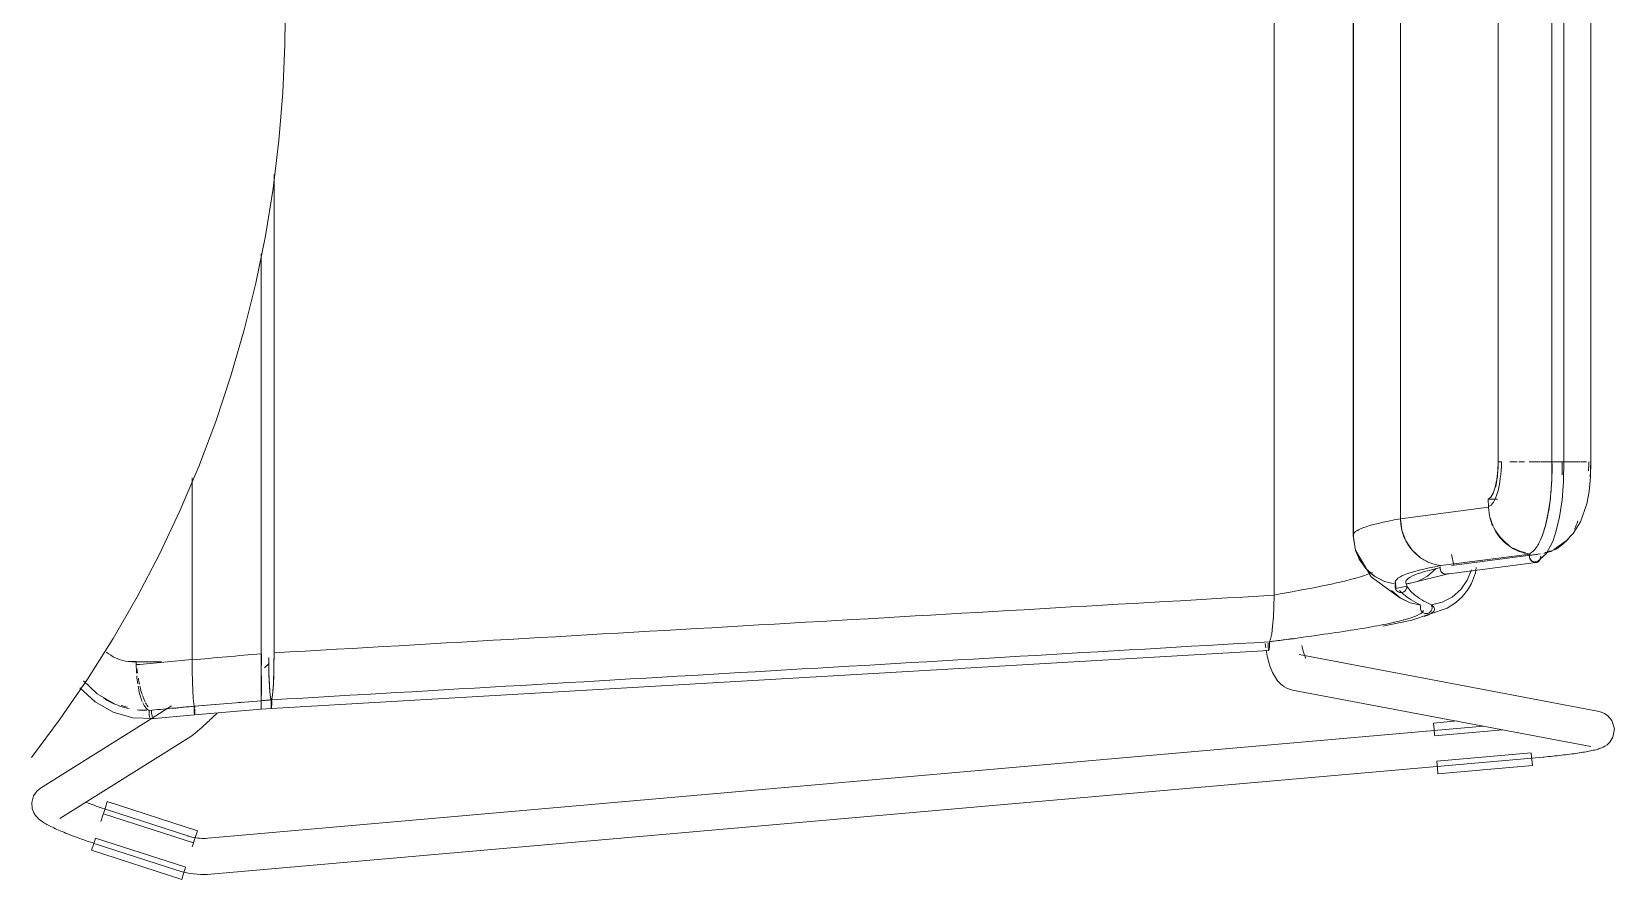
# Model space of a CAD drawing. Header units: millimetres. Extents: x 155927 to 326028, y -36033 to 97293.
# Drawn here: x 207381 to 207908, y 12019 to 12301 of the extents above; entities that cross this region are included whole.
import ezdxf

# ---------------------------------------------------------------- set-up
doc = ezdxf.new("R2010")
doc.units = ezdxf.units.MM
doc.header["$MEASUREMENT"] = 0
doc.layers.add('I-FURN', color=8, linetype='CONTINUOUS', lineweight=9)

msp = doc.modelspace()

# ---------------------------------------------------------------- linework, layer by layer
at = {"layer": 'I-FURN'}
for p, q in [((207794.32, 12113.46), (207794.32, 12496.86)), ((207794.32, 12496.86), (207794.32, 12113.38)), ((207820.67, 12477.01), (207820.67, 12172.21)), ((207820.82, 12132.77), (207820.82, 12477.55)), ((207820.82, 12477.55), (207820.82, 12132.77)), ((207836.42, 12138.8), (207836.42, 12471.51)), ((207836.42, 12471.51), (207836.42, 12138.8)), ((207868.88, 12452.58), (207868.88, 12157.73)), ((207868.94, 12157.73), (207868.94, 12452.58)), ((207886.78, 12452.58), (207886.78, 12157.73)), ((207890.75, 12157.73), (207890.75, 12452.58)), ((207899.78, 12157.73), (207899.78, 12452.58)), ((207465.19, 12296.52), (207465.28, 12305.16)), ((207464.52, 12280.54), (207465.19, 12296.52)), ((207463.22, 12264.59), (207464.52, 12280.54)), ((207461.28, 12248.71), (207463.22, 12264.59)), ((207461.58, 12094.21), (207461.58, 12253.3)), ((207461.58, 12253.3), (207461.58, 12094.21)), ((207458.7, 12232.92), (207461.28, 12248.71)), ((207455.5, 12217.24), (207458.7, 12232.92)), ((207457.27, 12093.94), (207457.27, 12226.94)), ((207457.27, 12226.94), (207457.27, 12093.94)), ((207451.67, 12201.71), (207455.5, 12217.24)), ((207447.23, 12186.34), (207451.67, 12201.71)), ((207442.17, 12171.16), (207447.23, 12186.34)), ((207436.51, 12156.2), (207442.17, 12171.16)), ((207820.67, 12172.21), (207820.67, 12133.3)), ((207430.26, 12141.47), (207436.51, 12156.2)), ((207868.78, 12154.69), (207868.46, 12151.84)), ((207868.88, 12157.73), (207868.78, 12154.69)), ((207875.26, 12157.73), (207872.8, 12157.73)), ((207877.62, 12157.73), (207875.78, 12157.73)), ((207882.81, 12157.73), (207879.25, 12157.73)), ((207883, 12157.73), (207886.81, 12157.73)), ((207886.81, 12157.73), (207883, 12157.73)), ((207886.71, 12151.51), (207886.78, 12157.73)), ((207890.75, 12157.73), (207886.79, 12157.73)), ((207886.79, 12157.73), (207886.9, 12157.73)), ((207886.9, 12157.73), (207887.12, 12157.73)), ((207887.12, 12157.73), (207887.45, 12157.73)), ((207887.45, 12157.73), (207887.87, 12157.73)), ((207887.87, 12157.73), (207888.34, 12157.73)), ((207888.34, 12157.73), (207888.84, 12157.73)), ((207888.84, 12157.73), (207889.33, 12157.73)), ((207889.33, 12157.73), (207889.79, 12157.73)), ((207889.79, 12157.73), (207890.18, 12157.73)), ((207890.18, 12157.73), (207890.48, 12157.73)), ((207890.48, 12157.73), (207890.68, 12157.73)), ((207890.5, 12157.73), (207893.53, 12157.73)), ((207893.52, 12157.73), (207890.5, 12157.73)), ((207890.75, 12157.73), (207890.65, 12151.19)), ((207890.68, 12157.73), (207890.75, 12157.73)), ((207896.26, 12157.73), (207893.69, 12157.73)), ((207898.29, 12157.73), (207896.54, 12157.73)), ((207899.77, 12157.73), (207899.48, 12157.73)), ((207899.61, 12157.73), (207899.78, 12157.73)), ((207899.78, 12157.73), (207899.67, 12152.7)), ((207434.3, 12152.49), (207434.3, 12092)), ((207434.3, 12092), (207434.3, 12152.49)), ((207868.46, 12151.84), (207867.95, 12149.35)), ((207886.17, 12144.94), (207886.71, 12151.51)), ((207890.65, 12151.19), (207890.17, 12145.07)), ((207899.67, 12152.7), (207899.17, 12147.88)), ((207866.49, 12146.02), (207865.63, 12145.38)), ((207865.63, 12145.38), (207868.63, 12145.38)), ((207865.63, 12145.38), (207865.69, 12142.66)), ((207867.28, 12147.37), (207866.49, 12146.02)), ((207867.95, 12149.35), (207867.28, 12147.37)), ((207885.58, 12140.93), (207886.17, 12144.94)), ((207890.17, 12145.07), (207889.32, 12139.45)), ((207899.17, 12147.88), (207898.38, 12143.84)), ((207423.42, 12127.01), (207430.26, 12141.47)), ((207865.69, 12142.66), (207836.42, 12138.8)), ((207884.61, 12136.5), (207885.58, 12140.93)), ((207889.32, 12139.45), (207888.22, 12134.76)), ((207898.38, 12143.84), (207896.25, 12137.8)), ((207836.42, 12138.8), (207836.89, 12135.03)), ((207836.89, 12135.03), (207838.21, 12131.49)), ((207883.52, 12133.06), (207884.61, 12136.5)), ((207888.22, 12134.76), (207887.06, 12131.3)), ((207893.86, 12133.91), (207891.56, 12131.44)), ((207896.25, 12137.8), (207893.86, 12133.91)), ((207820.67, 12133.3), (207821.46, 12128.27)), ((207821.3, 12128.98), (207820.82, 12132.77)), ((207820.82, 12132.77), (207821.29, 12128.97)), ((207821.29, 12128.97), (207822.66, 12125.4)), ((207822.66, 12125.41), (207821.3, 12128.98)), ((207838.21, 12131.49), (207840.29, 12128.37)), ((207840.29, 12128.37), (207843.03, 12125.88)), ((207887.06, 12131.3), (207884.88, 12127.18)), ((207887.67, 12128.76), (207887.47, 12128.66)), ((207891.56, 12131.44), (207887.67, 12128.76)), ((207416.01, 12112.83), (207423.42, 12127.01)), ((207821.46, 12128.27), (207822.83, 12125.09)), ((207821.53, 12128.11), (207826.65, 12119.46)), ((207824.83, 12122.27), (207822.66, 12125.41)), ((207822.66, 12125.4), (207824.83, 12122.27)), ((207879.49, 12127.1), (207849.79, 12123.25)), ((207851.7, 12120.42), (207881.48, 12124.28)), ((207853.34, 12123.27), (207883.04, 12127.12)), ((207854.12, 12123.4), (207853.43, 12126.89)), ((207881.84, 12126.97), (207877.07, 12126.35)), ((207884.88, 12127.18), (207881.97, 12124.64)), ((207827.71, 12119.76), (207824.83, 12122.27)), ((207824.83, 12122.27), (207827.7, 12119.76)), ((207826.65, 12119.46), (207836.19, 12112.48)), ((207827.7, 12119.76), (207831.1, 12118.01)), ((207831.1, 12118.01), (207827.71, 12119.76)), ((207831.1, 12118.01), (207834.81, 12117.11)), ((207834.79, 12118.18), (207834.84, 12115.3)), ((207838.32, 12117.11), (207842.03, 12118.01)), ((207851.78, 12120.44), (207840.16, 12117.47)), ((207842.03, 12118.01), (207845.43, 12119.76)), ((207845.43, 12119.76), (207848.3, 12122.27)), ((207849.64, 12122.78), (207849.6, 12122.29)), ((207849.6, 12122.29), (207849.68, 12121.8)), ((207849.68, 12121.8), (207849.87, 12121.34)), ((207849.87, 12121.34), (207850.17, 12120.96)), ((207850.17, 12120.96), (207850.56, 12120.67)), ((207850.56, 12120.67), (207851, 12120.48)), ((207851, 12120.48), (207851.47, 12120.41)), ((207851.47, 12120.41), (207851.94, 12120.48)), ((207851.94, 12120.48), (207852.38, 12120.66)), ((207856.46, 12115.28), (207858.64, 12118.36)), ((207858.64, 12118.36), (207860.04, 12121.88)), ((207860.08, 12117.29), (207861.37, 12120.89)), ((207861.37, 12120.89), (207861.6, 12122.66)), ((207408.04, 12098.96), (207416.01, 12112.83)), ((207794.26, 12109.69), (207794.32, 12113.46)), ((207794.32, 12113.38), (207794.26, 12109.69)), ((207836.26, 12112.54), (207833.42, 12114.93)), ((207833.42, 12114.93), (207836.26, 12112.53)), ((207834.61, 12116.15), (207834.65, 12116.65)), ((207834.65, 12116.64), (207834.61, 12116.15)), ((207834.69, 12115.66), (207834.61, 12116.15)), ((207834.61, 12116.15), (207834.69, 12115.65)), ((207834.65, 12116.65), (207834.81, 12117.12)), ((207834.81, 12117.11), (207834.65, 12116.64)), ((207834.9, 12115.21), (207834.69, 12115.66)), ((207834.69, 12115.65), (207834.89, 12115.2)), ((207834.71, 12115.6), (207838.6, 12116.44)), ((207834.89, 12115.2), (207835.21, 12114.82)), ((207835.21, 12114.82), (207834.9, 12115.21)), ((207835.61, 12114.53), (207835.21, 12114.82)), ((207835.21, 12114.82), (207835.61, 12114.53)), ((207836.07, 12114.34), (207835.61, 12114.53)), ((207835.61, 12114.53), (207836.07, 12114.34)), ((207836.56, 12114.28), (207836.07, 12114.34)), ((207836.07, 12114.34), (207836.56, 12114.27)), ((207837.05, 12114.34), (207836.56, 12114.28)), ((207836.56, 12114.27), (207837.05, 12114.34)), ((207837.51, 12114.53), (207837.05, 12114.34)), ((207837.05, 12114.34), (207837.52, 12114.53)), ((207837.92, 12114.82), (207837.51, 12114.53)), ((207837.52, 12114.53), (207837.92, 12114.82)), ((207838.23, 12115.21), (207837.92, 12114.82)), ((207837.92, 12114.82), (207838.23, 12115.2)), ((207838.43, 12115.66), (207838.23, 12115.21)), ((207838.23, 12115.2), (207838.43, 12115.65)), ((207840.16, 12117.47), (207838.3, 12117.15)), ((207838.31, 12117.12), (207838.48, 12116.65)), ((207838.48, 12116.64), (207838.32, 12117.11)), ((207838.51, 12116.15), (207838.43, 12115.66)), ((207838.43, 12115.65), (207838.52, 12116.15)), ((207838.48, 12116.65), (207838.51, 12116.15)), ((207838.52, 12116.15), (207838.48, 12116.64)), ((207850.32, 12111.06), (207853.64, 12112.8)), ((207853.64, 12112.8), (207856.46, 12115.28)), ((207854.72, 12110.86), (207856.96, 12112.85)), ((207856.96, 12112.85), (207858.74, 12115.02)), ((207858.74, 12115.02), (207860.08, 12117.29)), ((207794.11, 12106.15), (207794.26, 12109.69)), ((207794.26, 12109.63), (207794.11, 12106.15)), ((207836.19, 12112.48), (207837.93, 12111.59)), ((207839.59, 12110.9), (207836.26, 12112.54)), ((207836.26, 12112.53), (207839.58, 12110.89)), ((207839.58, 12110.89), (207843.2, 12110.1)), ((207843.2, 12110.1), (207839.59, 12110.9)), ((207840.18, 12105.05), (207851.89, 12109.04)), ((207843.02, 12109.13), (207843.05, 12109.63)), ((207843.05, 12109.63), (207843.02, 12109.13)), ((207843.11, 12108.64), (207843.02, 12109.13)), ((207843.02, 12109.13), (207843.11, 12108.64)), ((207843.05, 12109.63), (207843.2, 12110.1)), ((207843.2, 12110.1), (207843.05, 12109.63)), ((207843.32, 12108.19), (207843.11, 12108.64)), ((207843.11, 12108.64), (207843.32, 12108.19)), ((207843.64, 12107.81), (207843.32, 12108.19)), ((207843.32, 12108.19), (207843.63, 12107.81)), ((207843.63, 12107.81), (207844.04, 12107.52)), ((207844.04, 12107.52), (207843.64, 12107.81)), ((207844.5, 12107.34), (207844.04, 12107.52)), ((207844.04, 12107.52), (207844.5, 12107.34)), ((207844.98, 12107.28), (207844.5, 12107.34)), ((207844.5, 12107.34), (207844.98, 12107.28)), ((207845.47, 12107.36), (207844.98, 12107.28)), ((207844.98, 12107.28), (207845.47, 12107.35)), ((207845.92, 12107.55), (207845.47, 12107.36)), ((207845.47, 12107.35), (207845.92, 12107.55)), ((207846.31, 12107.85), (207845.92, 12107.55)), ((207845.92, 12107.55), (207846.32, 12107.85)), ((207846.62, 12108.24), (207846.31, 12107.85)), ((207846.32, 12107.85), (207846.62, 12108.24)), ((207846.82, 12108.69), (207846.62, 12108.24)), ((207846.62, 12108.24), (207846.82, 12108.69)), ((207846.68, 12110.16), (207846.85, 12109.69)), ((207846.69, 12110.16), (207850.32, 12111.06)), ((207846.85, 12109.68), (207846.69, 12110.16)), ((207846.89, 12109.19), (207846.82, 12108.69)), ((207846.82, 12108.69), (207846.89, 12109.19)), ((207846.85, 12109.69), (207846.89, 12109.19)), ((207846.89, 12109.19), (207846.85, 12109.68)), ((207851.89, 12109.04), (207854.72, 12110.86)), ((207793.86, 12103.02), (207793.55, 12100.56)), ((207793.56, 12100.56), (207793.87, 12103.05)), ((207793.87, 12103.05), (207794.11, 12106.15)), ((207794.1, 12106.11), (207793.87, 12103.05)), ((207830.51, 12103.15), (207840.18, 12105.05)), ((207399.52, 12085.42), (207408.04, 12098.96)), ((207791.47, 12096.56), (207791.37, 12097.29)), ((207792.38, 12096.9), (207792.39, 12097.4)), ((207792.39, 12096.41), (207792.38, 12096.9)), ((207792.39, 12097.4), (207792.39, 12096.9)), ((207792.39, 12096.9), (207792.39, 12096.41)), ((207793.19, 12098.81), (207792.79, 12097.91)), ((207792.79, 12097.91), (207793.19, 12098.81)), ((207792.81, 12097.44), (207792.79, 12097.91)), ((207792.79, 12097.91), (207792.81, 12097.44)), ((207792.8, 12096.45), (207792.81, 12096.94)), ((207792.81, 12096.94), (207792.8, 12096.44)), ((207792.81, 12096.94), (207792.81, 12097.44)), ((207792.81, 12097.44), (207792.81, 12096.94)), ((207793.19, 12098.81), (207793.56, 12100.56)), ((207793.55, 12100.55), (207793.19, 12098.81)), ((207434.3, 12092), (207434.33, 12088.24)), ((207434.33, 12088.24), (207434.3, 12091.88)), ((207457.27, 12090.16), (207457.27, 12093.94)), ((207457.27, 12093.94), (207457.27, 12090.15)), ((207457.39, 12093.93), (207457.39, 12090.15)), ((207457.39, 12090.15), (207457.39, 12093.93)), ((207459.8, 12092.67), (207459.82, 12090.41)), ((207460.69, 12075.75), (207792.6, 12095.04)), ((207461.56, 12090.42), (207461.58, 12094.21)), ((207791.57, 12095.85), (207791.47, 12096.56)), ((207791.82, 12094.45), (207791.69, 12095.15)), ((207791.95, 12093.77), (207791.82, 12094.45)), ((207792.09, 12093.1), (207791.95, 12093.77)), ((207792.25, 12092.45), (207792.09, 12093.1)), ((207792.41, 12091.8), (207792.25, 12092.45)), ((207792.39, 12096.41), (207792.42, 12095.96)), ((207792.42, 12095.96), (207792.39, 12096.41)), ((207792.58, 12091.17), (207792.41, 12091.8)), ((207792.42, 12095.96), (207792.45, 12095.58)), ((207792.45, 12095.58), (207792.42, 12095.96)), ((207792.45, 12095.58), (207792.5, 12095.29)), ((207792.5, 12095.29), (207792.45, 12095.58)), ((207792.5, 12095.29), (207792.55, 12095.11)), ((207792.55, 12095.1), (207792.5, 12095.29)), ((207792.55, 12095.11), (207792.6, 12095.04)), ((207792.6, 12095.04), (207792.55, 12095.1)), ((207792.6, 12095.04), (207792.65, 12095.12)), ((207792.65, 12095.11), (207792.6, 12095.04)), ((207792.65, 12095.12), (207792.7, 12095.31)), ((207792.7, 12095.3), (207792.65, 12095.11)), ((207792.7, 12095.31), (207792.75, 12095.61)), ((207792.75, 12095.6), (207792.7, 12095.3)), ((207792.75, 12095.61), (207792.78, 12095.99)), ((207792.78, 12095.99), (207792.75, 12095.6)), ((207792.78, 12095.99), (207792.8, 12096.45)), ((207792.8, 12096.44), (207792.78, 12095.99)), ((207901.97, 12074.83), (207802.68, 12093.64)), ((207803.71, 12096.19), (207803.61, 12096.68)), ((207803.81, 12095.72), (207803.71, 12096.19)), ((207803.91, 12095.27), (207803.81, 12095.72)), ((207804.02, 12094.85), (207803.91, 12095.27)), ((207804.12, 12094.46), (207804.02, 12094.85)), ((207804.23, 12094.09), (207804.12, 12094.46)), ((207804.34, 12093.76), (207804.23, 12094.09)), ((207804.45, 12093.45), (207804.34, 12093.76)), ((207804.55, 12093.18), (207804.45, 12093.45)), ((207804.64, 12092.95), (207804.55, 12093.18)), ((207804.73, 12092.76), (207804.64, 12092.95)), ((207804.8, 12092.6), (207804.73, 12092.76)), ((207804.85, 12092.52), (207804.8, 12092.6)), ((207804.89, 12092.44), (207804.85, 12092.52)), ((207804.91, 12092.42), (207804.89, 12092.44)), ((207414.51, 12091.29), (207424.26, 12091.29)), ((207415.75, 12090.3), (207415.75, 12091.35)), ((207434.4, 12084.7), (207434.33, 12088.14)), ((207434.33, 12088.14), (207434.4, 12084.7)), ((207457.27, 12086.59), (207457.27, 12090.15)), ((207457.27, 12090.15), (207457.27, 12086.59)), ((207457.28, 12083.46), (207457.27, 12086.59)), ((207457.27, 12086.59), (207457.28, 12083.45)), ((207457.39, 12086.6), (207457.38, 12083.47)), ((207457.38, 12083.47), (207457.39, 12086.59)), ((207458.41, 12089.24), (207459.94, 12090.72)), ((207459.82, 12090.41), (207459.9, 12086.86)), ((207459.9, 12086.86), (207460.03, 12083.74)), ((207461.36, 12083.73), (207461.48, 12086.86)), ((207461.48, 12086.86), (207461.56, 12090.42)), ((207792.76, 12090.56), (207792.58, 12091.17)), ((207792.96, 12089.95), (207792.76, 12090.56)), ((207793.16, 12089.36), (207792.96, 12089.95)), ((207793.38, 12088.78), (207793.16, 12089.36)), ((207793.62, 12088.21), (207793.38, 12088.78)), ((207793.87, 12087.65), (207793.62, 12088.21)), ((207794.14, 12087.1), (207793.87, 12087.65)), ((207794.43, 12086.56), (207794.14, 12087.1)), ((207794.76, 12086.02), (207794.43, 12086.56)), ((207390.46, 12072.23), (207399.52, 12085.42)), ((207402.09, 12077.9), (207396.94, 12082.64)), ((207402.68, 12080.58), (207398.16, 12084.89)), ((207434.4, 12084.7), (207434.51, 12081.61)), ((207434.52, 12081.6), (207434.4, 12084.64)), ((207434.51, 12081.61), (207434.67, 12079.13)), ((207434.67, 12079.12), (207434.52, 12081.56)), ((207457.3, 12080.95), (207457.28, 12083.45)), ((207457.28, 12083.45), (207457.3, 12080.95)), ((207457.37, 12080.97), (207457.35, 12079.22)), ((207457.35, 12079.22), (207457.37, 12080.97)), ((207457.38, 12083.47), (207457.37, 12080.97)), ((207457.37, 12080.97), (207457.38, 12083.47)), ((207460.03, 12083.74), (207460.19, 12081.25)), ((207460.19, 12081.25), (207460.38, 12079.5)), ((207461, 12079.48), (207461.19, 12081.23)), ((207461.19, 12081.23), (207461.36, 12083.73)), ((207795.12, 12085.49), (207794.76, 12086.02)), ((207795.52, 12084.95), (207795.12, 12085.49)), ((207795.97, 12084.42), (207795.52, 12084.95)), ((207796.49, 12083.9), (207795.97, 12084.42)), ((207797.09, 12083.39), (207796.49, 12083.9)), ((207797.77, 12082.91), (207797.09, 12083.39)), ((207798.56, 12082.47), (207797.77, 12082.91)), ((207799.46, 12082.11), (207798.56, 12082.47)), ((207800.45, 12081.85), (207799.46, 12082.11)), ((207800.45, 12081.85), (207899.74, 12063.04)), ((207408.1, 12074.51), (207402.09, 12077.9)), ((207408.5, 12077.22), (207402.68, 12080.58)), ((207427.49, 12076.57), (207421.05, 12072.53)), ((207434.67, 12079.13), (207434.84, 12077.39)), ((207434.84, 12077.39), (207434.67, 12079.11)), ((207435.04, 12076.5), (207434.84, 12077.39)), ((207434.84, 12077.39), (207435.04, 12076.5)), ((207435.04, 12076.5), (207435.03, 12076.03)), ((207435.03, 12076.03), (207435.04, 12076.5)), ((207435.03, 12076.03), (207435.03, 12075.53)), ((207435.03, 12075.54), (207435.03, 12076.03)), ((207435.23, 12076.02), (207435.22, 12076.49)), ((207435.22, 12076.49), (207435.23, 12076.02)), ((207457.31, 12079.21), (207457.3, 12080.68)), ((207457.3, 12080.68), (207457.31, 12079.2)), ((207457.32, 12078.32), (207457.31, 12079.21)), ((207457.31, 12079.2), (207457.32, 12078.32)), ((207457.32, 12077.85), (207457.32, 12078.32)), ((207457.32, 12078.32), (207457.32, 12077.84)), ((207457.32, 12077.35), (207457.32, 12077.85)), ((207457.32, 12077.84), (207457.32, 12077.35)), ((207457.32, 12076.86), (207457.32, 12077.35)), ((207457.32, 12077.35), (207457.32, 12076.86)), ((207457.32, 12076.41), (207457.32, 12076.86)), ((207457.32, 12076.86), (207457.32, 12076.41)), ((207457.33, 12076.03), (207457.32, 12076.41)), ((207457.32, 12076.41), (207457.33, 12076.02)), ((207457.33, 12075.73), (207457.33, 12076.03)), ((207457.33, 12076.02), (207457.33, 12075.73)), ((207460.69, 12075.75), (207457.33, 12075.48)), ((207457.34, 12078.32), (207457.34, 12077.85)), ((207457.34, 12077.85), (207457.34, 12078.32)), ((207457.34, 12077.85), (207457.34, 12077.36)), ((207457.34, 12077.35), (207457.34, 12077.85)), ((207457.34, 12077.36), (207457.34, 12076.87)), ((207457.34, 12076.86), (207457.34, 12077.35)), ((207457.34, 12076.87), (207457.34, 12076.42)), ((207457.34, 12076.41), (207457.34, 12076.86)), ((207457.34, 12076.42), (207457.34, 12076.03)), ((207457.34, 12076.03), (207457.34, 12076.41)), ((207460.38, 12079.5), (207460.59, 12078.59)), ((207460.59, 12078.59), (207460.58, 12078.13)), ((207460.58, 12078.13), (207460.58, 12077.63)), ((207460.58, 12077.63), (207460.58, 12077.14)), ((207460.58, 12077.14), (207460.6, 12076.69)), ((207460.6, 12076.69), (207460.61, 12076.3)), ((207460.61, 12076.3), (207460.64, 12076.01)), ((207460.64, 12076.01), (207460.66, 12075.82)), ((207460.66, 12075.82), (207460.69, 12075.75)), ((207460.69, 12075.75), (207460.72, 12075.82)), ((207460.72, 12075.82), (207460.74, 12076.01)), ((207460.74, 12076.01), (207460.77, 12076.3)), ((207460.77, 12076.3), (207460.78, 12076.68)), ((207460.78, 12076.68), (207460.8, 12077.13)), ((207460.79, 12078.59), (207461, 12079.48)), ((207460.8, 12078.12), (207460.79, 12078.59)), ((207460.8, 12077.62), (207460.8, 12078.12)), ((207460.8, 12077.13), (207460.8, 12077.62)), ((207380.89, 12059.41), (207390.46, 12072.23)), ((207420.67, 12072.3), (207383.91, 12049.26)), ((207414.62, 12072.64), (207408.1, 12074.51)), ((207421.53, 12072.35), (207414.62, 12072.64)), ((207420.64, 12072.23), (207435.13, 12073.65)), ((207435.03, 12075.05), (207435.03, 12075.54)), ((207435.03, 12075.53), (207435.03, 12075.04)), ((207435.04, 12074.59), (207435.03, 12075.05)), ((207435.03, 12075.04), (207435.04, 12074.59)), ((207435.04, 12074.59), (207435.06, 12074.2)), ((207435.06, 12074.21), (207435.04, 12074.59)), ((207435.08, 12073.91), (207435.06, 12074.21)), ((207435.06, 12074.2), (207435.08, 12073.91)), ((207435.08, 12073.91), (207435.1, 12073.72)), ((207435.13, 12073.65), (207435.1, 12073.72)), ((207435.1, 12073.72), (207435.13, 12073.65)), ((207435.13, 12073.65), (207457.33, 12075.48)), ((207435.16, 12073.72), (207435.13, 12073.65)), ((207435.13, 12073.65), (207435.16, 12073.71)), ((207435.16, 12073.71), (207435.18, 12073.9)), ((207435.18, 12073.9), (207435.16, 12073.72)), ((207435.2, 12074.2), (207435.18, 12073.9)), ((207435.18, 12073.9), (207435.2, 12074.19)), ((207435.2, 12074.19), (207435.22, 12074.58)), ((207435.22, 12074.58), (207435.2, 12074.2)), ((207435.22, 12074.58), (207435.23, 12075.03)), ((207435.23, 12075.03), (207435.22, 12074.58)), ((207435.23, 12075.03), (207435.23, 12075.52)), ((207435.23, 12075.52), (207435.23, 12075.03)), ((207438.37, 12070.17), (207438.74, 12070.51)), ((207438.74, 12070.51), (207439.13, 12070.87)), ((207439.13, 12070.87), (207439.54, 12071.24)), ((207439.54, 12071.24), (207439.95, 12071.62)), ((207439.95, 12071.62), (207440.37, 12072.01)), ((207440.37, 12072.01), (207440.81, 12072.41)), ((207440.81, 12072.41), (207441.25, 12072.82)), ((207441.25, 12072.82), (207441.71, 12073.25)), ((207441.71, 12073.25), (207442.17, 12073.68)), ((207442.17, 12073.68), (207442.64, 12074.12)), ((207457.33, 12075.55), (207457.33, 12075.48)), ((207457.33, 12075.48), (207457.33, 12075.55)), ((207457.33, 12075.54), (207457.33, 12075.48)), ((207457.33, 12075.48), (207457.33, 12075.54)), ((207855.28, 12071.59), (207847.38, 12070.89)), ((207847.56, 12068.85), (207847.38, 12070.89)), ((207902.39, 12074.74), (207901.97, 12074.83)), ((207902.9, 12074.6), (207902.39, 12074.74)), ((207903.52, 12074.39), (207902.9, 12074.6)), ((207904.33, 12074.01), (207903.52, 12074.39)), ((207905.41, 12073.27), (207904.33, 12074.01)), ((207906.73, 12071.69), (207905.41, 12073.27)), ((207906.73, 12071.69), (207907.56, 12068.94)), ((207390.28, 12039.1), (207433.86, 12066.4)), ((207433.86, 12066.4), (207434.19, 12066.62)), ((207434.19, 12066.62), (207434.44, 12066.8)), ((207434.44, 12066.8), (207434.67, 12066.97)), ((207434.67, 12066.97), (207434.9, 12067.15)), ((207434.9, 12067.15), (207435.12, 12067.33)), ((207435.12, 12067.33), (207435.35, 12067.52)), ((207435.35, 12067.52), (207435.59, 12067.72)), ((207435.59, 12067.72), (207435.84, 12067.93)), ((207435.84, 12067.93), (207436.11, 12068.16)), ((207436.11, 12068.16), (207436.39, 12068.4)), ((207436.39, 12068.4), (207436.68, 12068.66)), ((207436.68, 12068.66), (207436.99, 12068.93)), ((207436.99, 12068.93), (207437.31, 12069.22)), ((207437.31, 12069.22), (207437.65, 12069.52)), ((207437.65, 12069.52), (207438, 12069.84)), ((207438, 12069.84), (207438.37, 12070.17)), ((207864.02, 12069.86), (207439.52, 12032.56)), ((207847.75, 12066.78), (207847.56, 12068.85)), ((207847.76, 12066.66), (207870.36, 12068.65)), ((207907.08, 12066.18), (207906.04, 12064.52)), ((207907.56, 12068.94), (207907.08, 12066.18)), ((207879.91, 12060.97), (207848.5, 12058.21)), ((207879.92, 12060.85), (207880.1, 12058.78)), ((207887.78, 12059.93), (207887.04, 12059.85)), ((207888.51, 12060.01), (207887.78, 12059.93)), ((207889.24, 12060.09), (207888.51, 12060.01)), ((207889.96, 12060.17), (207889.24, 12060.09)), ((207890.67, 12060.25), (207889.96, 12060.17)), ((207891.36, 12060.34), (207890.67, 12060.25)), ((207892.05, 12060.42), (207891.36, 12060.34)), ((207892.73, 12060.51), (207892.05, 12060.42)), ((207893.39, 12060.6), (207892.73, 12060.51)), ((207894.04, 12060.69), (207893.39, 12060.6)), ((207894.67, 12060.78), (207894.04, 12060.69)), ((207895.29, 12060.87), (207894.67, 12060.78)), ((207895.9, 12060.96), (207895.29, 12060.87)), ((207896.48, 12061.05), (207895.9, 12060.96)), ((207897.05, 12061.14), (207896.48, 12061.05)), ((207897.6, 12061.23), (207897.05, 12061.14)), ((207898.14, 12061.33), (207897.6, 12061.23)), ((207898.65, 12061.42), (207898.14, 12061.33)), ((207899.15, 12061.52), (207898.65, 12061.42)), ((207899.62, 12061.61), (207899.15, 12061.52)), ((207900.08, 12061.71), (207899.62, 12061.61)), ((207900.53, 12061.81), (207900.08, 12061.71)), ((207900.95, 12061.91), (207900.53, 12061.81)), ((207901.37, 12062.01), (207900.95, 12061.91)), ((207901.77, 12062.12), (207901.37, 12062.01)), ((207902.16, 12062.23), (207901.77, 12062.12)), ((207902.56, 12062.36), (207902.16, 12062.23)), ((207902.96, 12062.5), (207902.56, 12062.36)), ((207903.39, 12062.67), (207902.96, 12062.5)), ((207903.87, 12062.89), (207903.39, 12062.67)), ((207904.43, 12063.19), (207903.87, 12062.89)), ((207905.13, 12063.67), (207904.43, 12063.19)), ((207906.04, 12064.52), (207905.13, 12063.67)), ((207440.57, 12020.61), (207883.89, 12059.56)), ((207848.69, 12056.03), (207848.51, 12058.09)), ((207848.87, 12053.98), (207848.69, 12056.03)), ((207880.28, 12056.74), (207848.87, 12053.98)), ((207880.1, 12058.78), (207880.28, 12056.74)), ((207884.05, 12059.57), (207883.89, 12059.56)), ((207884.8, 12059.64), (207884.05, 12059.57)), ((207885.55, 12059.71), (207884.8, 12059.64)), ((207886.3, 12059.78), (207885.55, 12059.71)), ((207887.04, 12059.85), (207886.3, 12059.78)), ((207381.56, 12046.64), (207380.97, 12044.41)), ((207380.97, 12044.41), (207381.15, 12042.44)), ((207382.79, 12048.37), (207381.56, 12046.64)), ((207382.79, 12048.37), (207383.91, 12049.26)), ((207399.16, 12044.46), (207399.79, 12044.23)), ((207399.79, 12044.23), (207400.42, 12043.99)), ((207405.46, 12042.78), (207406.09, 12044.74)), ((207436.1, 12035.05), (207406.09, 12044.74)), ((207381.15, 12042.44), (207381.67, 12041.06)), ((207381.67, 12041.06), (207382.24, 12040.14)), ((207382.24, 12040.14), (207382.75, 12039.52)), ((207382.75, 12039.52), (207383.22, 12039.05)), ((207383.22, 12039.05), (207383.65, 12038.68)), ((207400.42, 12043.99), (207401.07, 12043.76)), ((207401.07, 12043.76), (207401.73, 12043.52)), ((207401.73, 12043.52), (207402.39, 12043.28)), ((207402.39, 12043.28), (207403.07, 12043.05)), ((207403.07, 12043.05), (207403.75, 12042.82)), ((207403.75, 12042.82), (207404.43, 12042.58)), ((207404.76, 12040.6), (207403.96, 12038.12)), ((207404.43, 12042.58), (207405.12, 12042.35)), ((207404.79, 12040.69), (207434.79, 12031.01)), ((207404.83, 12040.81), (207405.46, 12042.78)), ((207405.12, 12042.35), (207405.81, 12042.13)), ((207405.81, 12042.13), (207406.14, 12042.02)), ((207432.95, 12033.31), (207406.14, 12042.02)), ((207383.65, 12038.68), (207384.05, 12038.37)), ((207384.05, 12038.37), (207384.44, 12038.09)), ((207384.44, 12038.09), (207384.83, 12037.84)), ((207384.83, 12037.84), (207385.22, 12037.59)), ((207385.22, 12037.59), (207385.62, 12037.36)), ((207385.62, 12037.36), (207386.03, 12037.13)), ((207386.03, 12037.13), (207386.45, 12036.9)), ((207386.45, 12036.9), (207386.89, 12036.67)), ((207386.89, 12036.67), (207387.35, 12036.44)), ((207387.35, 12036.44), (207387.82, 12036.21)), ((207387.82, 12036.21), (207388.32, 12035.98)), ((207388.32, 12035.98), (207388.83, 12035.74)), ((207388.83, 12035.74), (207389.35, 12035.5)), ((207389.35, 12035.5), (207389.9, 12035.26)), ((207389.9, 12035.26), (207390.46, 12035.02)), ((207390.46, 12035.02), (207391.04, 12034.78)), ((207391.04, 12034.78), (207391.63, 12034.53)), ((207391.63, 12034.53), (207392.24, 12034.28)), ((207392.24, 12034.28), (207392.87, 12034.03)), ((207392.87, 12034.03), (207393.51, 12033.78)), ((207393.51, 12033.78), (207394.16, 12033.52)), ((207436.1, 12035.05), (207435.47, 12033.1)), ((207394.16, 12033.52), (207394.83, 12033.27)), ((207394.83, 12033.27), (207395.51, 12033.01)), ((207395.51, 12033.01), (207396.19, 12032.76)), ((207396.19, 12032.76), (207396.89, 12032.51)), ((207396.89, 12032.51), (207397.6, 12032.25)), ((207397.6, 12032.25), (207398.32, 12032)), ((207398.32, 12032), (207399.04, 12031.75)), ((207399.04, 12031.75), (207399.77, 12031.49)), ((207399.77, 12031.49), (207400.5, 12031.25)), ((207400.5, 12031.25), (207401.24, 12031)), ((207400.88, 12028.58), (207401.51, 12030.53)), ((207430.88, 12018.89), (207400.88, 12028.58)), ((207401.24, 12031), (207401.98, 12030.75)), ((207401.51, 12030.53), (207402.14, 12032.51)), ((207401.98, 12030.75), (207402.43, 12030.61)), ((207432.19, 12022.94), (207402.18, 12032.62)), ((207402.43, 12030.61), (207429.24, 12021.89)), ((207432.98, 12033.3), (207432.95, 12033.31)), ((207433.61, 12033.11), (207432.98, 12033.3)), ((207434.26, 12032.94), (207433.61, 12033.11)), ((207434.9, 12032.8), (207434.26, 12032.94)), ((207434.76, 12030.91), (207434.39, 12029.74)), ((207435.47, 12033.1), (207434.83, 12031.12)), ((207435.55, 12032.69), (207434.9, 12032.8)), ((207436.21, 12032.6), (207435.55, 12032.69)), ((207436.87, 12032.54), (207436.21, 12032.6)), ((207437.53, 12032.51), (207436.87, 12032.54)), ((207438.19, 12032.5), (207437.53, 12032.51)), ((207438.86, 12032.52), (207438.19, 12032.5)), ((207439.52, 12032.56), (207438.86, 12032.52)), ((207429.24, 12021.89), (207430.34, 12021.56)), ((207430.34, 12021.56), (207431.44, 12021.28)), ((207431.51, 12020.85), (207430.88, 12018.89)), ((207431.44, 12021.28), (207432.56, 12021.03)), ((207432.15, 12022.82), (207431.51, 12020.85)), ((207432.56, 12021.03), (207433.68, 12020.84)), ((207433.68, 12020.84), (207434.81, 12020.68)), ((207434.81, 12020.68), (207435.95, 12020.57)), ((207435.95, 12020.57), (207437.09, 12020.51)), ((207437.09, 12020.51), (207438.23, 12020.5)), ((207438.23, 12020.5), (207439.38, 12020.53)), ((207439.38, 12020.53), (207440.52, 12020.6)), ((207440.52, 12020.6), (207440.57, 12020.61))]:
    msp.add_line(p, q, dxfattribs=at)
for centre, major_axis, ratio, start_param, end_param in [((207884.03, 12157.73), (15.75, 0), 0.000004, 3.431839, 3.614078), ((207895.51, 12157.73), (0, -12.4), 0.287441, 1.332781, 1.570796), ((207851.49, 12138.93), (0, -15.78), 0.955139, 4.720632, 5.68731), ((207851.49, 12138.93), (0, -15.78), 0.955139, 5.687432, 5.928979), ((207851.49, 12138.93), (0, -15.78), 0.955139, 5.929149, 6.170649), ((207851.47, 12122.37), (0, -1.96), 0.955139, 4.501447, 6.790779)]:
    msp.add_ellipse(centre, major_axis=major_axis, ratio=ratio, start_param=start_param, end_param=end_param, dxfattribs=at)
for points in [[(207870.01, 12157.73), (207869.95, 12153.94), (207868.99, 12146.55), (207866.82, 12143.17), (207865.71, 12142.91)], [(207868, 12149.35), (207868.54, 12151.4), (207868.83, 12154.12), (207868.92, 12156.89)], [(207886.81, 12157.73), (207886.86, 12155.39), (207886.78, 12150.73), (207886.15, 12143.88), (207885.04, 12137.73), (207883.52, 12132.66), (207881.62, 12128.96), (207880.21, 12127.65), (207879.49, 12127.3)], [(207890.21, 12157.73), (207890.24, 12156.3), (207890.23, 12154.88), (207890.2, 12153.47)], [(207899.69, 12157.73), (207899.7, 12156.02), (207899.63, 12154.34), (207899.47, 12152.76)], [(207865.69, 12142.66), (207865.73, 12141.37), (207866.09, 12138.87), (207867.51, 12135.27), (207869.7, 12132.12), (207872.54, 12129.59), (207875.88, 12127.83), (207878.25, 12127.25), (207879.49, 12127.1)], [(207867.19, 12136.48), (207866.8, 12137.33), (207866.44, 12138.21), (207866.25, 12139.13)], [(207872.62, 12129.93), (207870.56, 12131.37), (207868.94, 12133.35), (207867.64, 12135.57)], [(207894.3, 12135.35), (207894.74, 12136.23), (207895.14, 12137.16), (207895.37, 12138.12)], [(207820.67, 12133.3), (207820.67, 12133.12), (207820.72, 12132.94), (207820.82, 12132.77)], [(207877.98, 12127.56), (207876.59, 12127.87), (207875.22, 12128.37), (207873.97, 12129.07)], [(207834.81, 12117.12), (207834.26, 12118.14), (207836.23, 12120.19), (207844.29, 12122.23), (207849.79, 12123.25)], [(207879.31, 12126.34), (207879.3, 12126.5), (207879.3, 12126.67), (207879.34, 12126.83)], [(207886.37, 12128.18), (207885.75, 12127.94), (207885.1, 12127.78), (207884.44, 12127.64)], [(207794.32, 12113.38), (207738.96, 12110.18), (207683.54, 12106.99), (207628.08, 12103.79)], [(207628.08, 12103.79), (207572.61, 12100.6), (207517.11, 12097.4), (207461.58, 12094.21)], [(207792.79, 12097.91), (207737.55, 12094.69), (207626.96, 12088.25), (207516.19, 12081.81), (207460.79, 12078.59)], [(207792.8, 12097.92), (207795.86, 12098.31), (207798.95, 12098.7), (207802, 12099.08)], [(207415.75, 12090.3), (207418.78, 12090.56), (207424.92, 12091.1), (207431.17, 12091.69), (207434.3, 12092)], [(207445.78, 12092.91), (207441.95, 12092.57), (207438.12, 12092.22), (207434.3, 12091.88)], [(207457.27, 12093.94), (207453.44, 12093.6), (207449.6, 12093.25), (207445.78, 12092.91)], [(207415.75, 12091.35), (207415.24, 12091.3), (207414.73, 12091.28), (207414.23, 12091.29)], [(207415.85, 12087.51), (207415.79, 12088.42), (207415.76, 12089.35), (207415.75, 12090.3)], [(207416.22, 12083.95), (207416.09, 12084.79), (207415.98, 12085.67), (207415.92, 12086.58)], [(207415.98, 12088.89), (207416.04, 12088.41), (207416.1, 12087.94), (207416.17, 12087.48)], [(207416.85, 12080.72), (207416.66, 12081.46), (207416.5, 12082.26), (207416.35, 12083.09)], [(207416.43, 12085.77), (207416.55, 12085.09), (207416.68, 12084.43), (207416.81, 12083.77)], [(207416.96, 12083.11), (207417.18, 12082.19), (207417.41, 12081.25), (207417.66, 12080.4)], [(207410.68, 12076.73), (207411.39, 12076.47), (207412.12, 12076.29), (207412.85, 12076.16)], [(207417.81, 12080.07), (207418.08, 12079.26), (207418.36, 12078.45), (207418.65, 12077.89)], [(207420.08, 12075.06), (207419.69, 12075.21), (207418.94, 12075.77), (207418.24, 12076.92), (207417.92, 12077.61)], [(207418.77, 12077.65), (207419.08, 12077.01), (207419.4, 12076.62), (207419.72, 12076.29)], [(207420.08, 12075.06), (207422.53, 12075.3), (207427.48, 12075.78), (207432.51, 12076.26), (207435.04, 12076.5)], [(207428.14, 12075.78), (207430.49, 12076.02), (207432.85, 12076.25), (207435.22, 12076.49)], [(207457.32, 12078.32), (207453.61, 12078.01), (207446.17, 12077.41), (207438.75, 12076.81), (207435.04, 12076.5)], [(207446.17, 12077.4), (207442.52, 12077.09), (207438.87, 12076.79), (207435.22, 12076.49)], [(207451.02, 12077.8), (207450.61, 12077.76), (207450.19, 12077.73), (207449.78, 12077.7)], [(207457.32, 12078.32), (207457.9, 12078.36), (207459.06, 12078.45), (207460.21, 12078.54), (207460.79, 12078.59)], [(207457.34, 12078.32), (207457.88, 12078.37), (207458.96, 12078.46), (207460.05, 12078.55), (207460.59, 12078.59)], [(207418.55, 12075.1), (207417.72, 12075.11), (207416.9, 12075.15), (207416.08, 12075.23)], [(207417.3, 12075.21), (207417.95, 12075.15), (207418.6, 12075.14), (207419.26, 12075.15)]]:
    msp.add_open_spline(points, degree=3, dxfattribs=at)
for points, knots in [([(207836.42, 12138.8), (207830.69, 12137.8), (207823.05, 12135.96), (207820.67, 12134.13), (207820.67, 12133.3)], [0, 0, 0, 0, 0.5, 0.9107154, 0.9107154, 0.9107154, 0.9107154]), ([(207884.15, 12127.31), (207884.92, 12127.47), (207886.82, 12128.04), (207889.68, 12129.59), (207891.87, 12131.6), (207892.88, 12132.98), (207893.14, 12133.39)], [0.0592823, 0.0592823, 0.0592823, 0.0592823, 0.1666667, 0.3333333, 0.5, 0.565028, 0.565028, 0.565028, 0.565028]), ([(207879.49, 12127.1), (207879.43, 12126.96), (207879.37, 12126.74), (207879.32, 12126.46), (207879.31, 12126.18), (207879.35, 12125.88), (207879.43, 12125.59), (207879.54, 12125.32), (207879.74, 12125), (207880.04, 12124.68), (207880.41, 12124.45), (207880.77, 12124.31), (207881.08, 12124.27), (207881.36, 12124.26), (207881.62, 12124.3), (207881.87, 12124.37), (207882.11, 12124.48), (207882.41, 12124.67), (207882.72, 12125), (207882.94, 12125.4), (207883.04, 12125.75), (207883.08, 12126.01), (207883.08, 12126.17), (207883.08, 12126.24)], [0, 0, 0, 0, 0.0555556, 0.0833333, 0.1111111, 0.1666667, 0.1944444, 0.2222222, 0.2777778, 0.3333333, 0.3888889, 0.4444444, 0.4791667, 0.5138889, 0.5486111, 0.5833333, 0.6180556, 0.6527778, 0.7222222, 0.7916667, 0.8263889, 0.8611111, 0.8888889, 0.8888889, 0.8888889, 0.8888889]), ([(207883.06, 12126.34), (207883.06, 12126.17), (207883.02, 12125.88), (207882.88, 12125.5), (207882.62, 12125.08), (207882.1, 12124.63), (207881.24, 12124.38), (207880.44, 12124.61), (207879.91, 12125), (207879.6, 12125.38), (207879.45, 12125.69), (207879.41, 12125.85)], [-0.875, -0.875, -0.875, -0.875, -0.8125, -0.765625, -0.71875, -0.625, -0.5, -0.375, -0.3125, -0.25, -0.1875, -0.1875, -0.1875, -0.1875]), ([(207827.13, 12120.99), (207825.9, 12120.43), (207821.55, 12118.89), (207810.49, 12116.38), (207799.71, 12114.43), (207794.32, 12113.46)], [0.3546727, 0.3546727, 0.3546727, 0.3546727, 0.5, 0.75, 1, 1, 1, 1]), ([(207838.31, 12117.12), (207837.77, 12118.14), (207839.5, 12119.95), (207845.99, 12121.77), (207849.7, 12122.56)], [0, 0, 0, 0, 0.5, 0.8877852, 0.8877852, 0.8877852, 0.8877852]), ([(207843.2, 12110.1), (207840.79, 12111.27), (207838.14, 12112.9), (207836.46, 12114.53), (207836.07, 12114.99)], [0, 0, 0, 0, 0.5, 0.696307, 0.696307, 0.696307, 0.696307]), ([(207846.68, 12110.16), (207844.28, 12111.32), (207840.85, 12113.41), (207839.07, 12115.5), (207838.6, 12116.44)], [0, 0, 0, 0, 0.5, 0.9025379, 0.9025379, 0.9025379, 0.9025379]), ([(207792.79, 12097.91), (207800.34, 12098.92), (207815.55, 12100.96), (207833.99, 12104.01), (207842.29, 12106.45), (207843.89, 12107.87), (207844.08, 12108.27)], [0, 0, 0, 0, 0.25, 0.5, 0.75, 0.8499412, 0.8499412, 0.8499412, 0.8499412]), ([(207844.27, 12106.31), (207844.99, 12106.57), (207848.01, 12107.85), (207848.24, 12109.13), (207846.69, 12110.16)], [0.6866019, 0.6866019, 0.6866019, 0.6866019, 0.75, 1, 1, 1, 1]), ([(207415.75, 12091.35), (207413.36, 12091.13), (207409.76, 12091.76), (207406.76, 12093.69), (207405.86, 12094.46)], [0, 0, 0, 0, 0.3333333, 0.5, 0.5, 0.5, 0.5]), ([(207460.59, 12078.59), (207460.45, 12078.88), (207460.24, 12080.28), (207460.02, 12083.63), (207459.89, 12086.78), (207459.83, 12089.9), (207459.81, 12091.91), (207459.8, 12092.67)], [-1, -1, -1, -1, -0.6666667, -0.5, -0.3333333, -0.1666667, -0.0664381, -0.0664381, -0.0664381, -0.0664381]), ([(207461.58, 12094.21), (207461.58, 12092.93), (207461.57, 12090.38), (207461.49, 12086.78), (207461.36, 12083.61), (207461.14, 12080.25), (207460.93, 12078.86), (207460.79, 12078.59)], [-1, -1, -1, -1, -0.833333, -0.666667, -0.5, -0.333333, 0, 0, 0, 0]), ([(207413.4, 12075.67), (207411.32, 12076.11), (207408.36, 12077.08), (207405.69, 12078.64), (207404.89, 12079.17)], [-0.8210019, -0.8210019, -0.8210019, -0.8210019, -0.6666667, -0.5975811, -0.5975811, -0.5975811, -0.5975811]), ([(207417.71, 12078.06), (207417.47, 12078.65), (207417.17, 12079.5), (207416.92, 12080.46), (207416.86, 12080.68)], [0.3682191, 0.3682191, 0.3682191, 0.3682191, 0.5, 0.5370533, 0.5370533, 0.5370533, 0.5370533]), ([(207460.69, 12075.75), (207460.67, 12075.75), (207460.64, 12075.89), (207460.61, 12076.29), (207460.59, 12076.67), (207460.58, 12077.13), (207460.58, 12077.63), (207460.58, 12078.13), (207460.59, 12078.45), (207460.59, 12078.59)], [-0.5, -0.5, -0.5, -0.5, -0.375, -0.3125, -0.25, -0.1875, -0.125, -0.0625, 0, 0, 0, 0]), ([(207460.79, 12078.59), (207460.8, 12078.36), (207460.8, 12077.87), (207460.8, 12077.24), (207460.79, 12076.78), (207460.77, 12076.36), (207460.74, 12075.91), (207460.71, 12075.75), (207460.69, 12075.75)], [-1, -1, -1, -1, -0.90625, -0.8125, -0.765625, -0.71875, -0.625, -0.501507, -0.501507, -0.501507, -0.501507]), ([(207420.49, 12072.28), (207420.47, 12072.29), (207420.42, 12072.34), (207420.34, 12072.45), (207420.25, 12072.64), (207420.14, 12072.96), (207420.07, 12073.35), (207420.03, 12073.71), (207420.02, 12074.08), (207420.02, 12074.53), (207420.06, 12074.89), (207420.08, 12075.06)], [0.5555556, 0.5555556, 0.5555556, 0.5555556, 0.5833333, 0.6180556, 0.6527778, 0.7222222, 0.7916667, 0.8263889, 0.8611111, 0.9305556, 1, 1, 1, 1]), ([(207420.82, 12075.17), (207420.81, 12074.94), (207420.81, 12074.46), (207420.9, 12073.7), (207421.05, 12073.04), (207421.22, 12072.61), (207421.34, 12072.45), (207421.39, 12072.41)], [-1, -1, -1, -1, -0.90625, -0.8125, -0.71875, -0.625, -0.5625, -0.5625, -0.5625, -0.5625])]:
    msp.add_open_spline(points, degree=3, knots=knots, dxfattribs=at)

doc.saveas('drawing.dxf')
